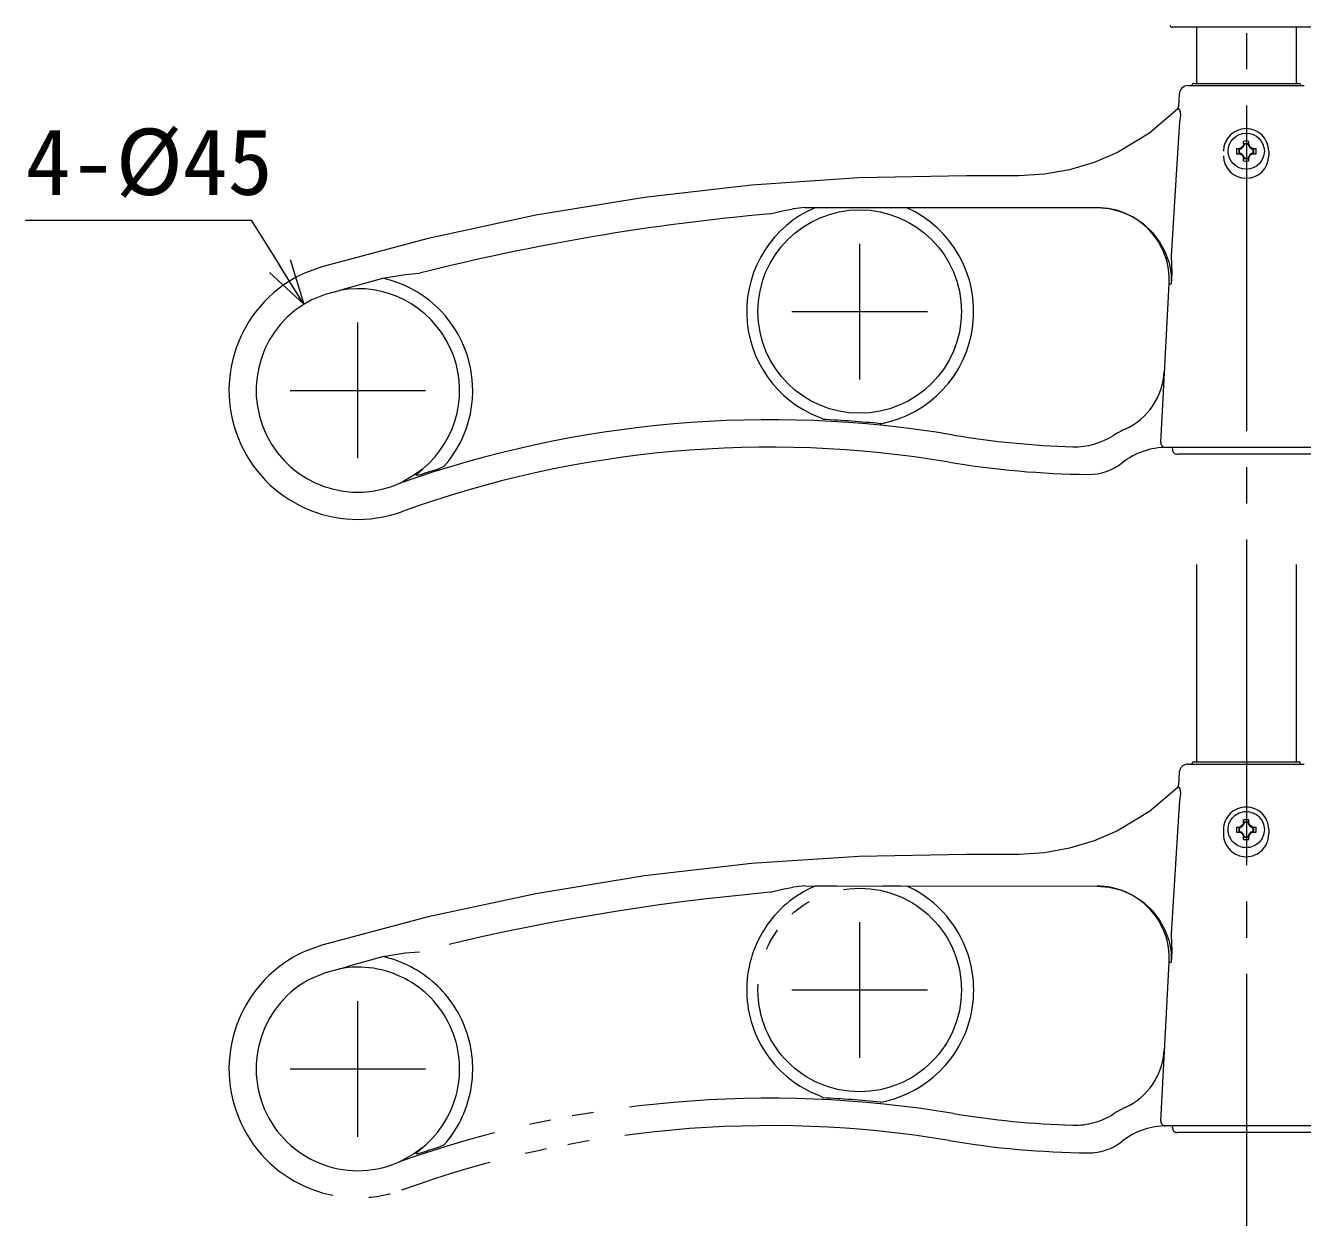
# Model space of a CAD drawing. Units: millimetres, scale not verified. Extents: x -2375 to -393, y -1680 to 1520.
# Drawn here: x -1653.1 to -1370.7, y -85.9 to 177.6 of the extents above; entities that cross this region are included whole.
import ezdxf
from ezdxf.enums import TextEntityAlignment as Align

# ---------------------------------------------------------------- set-up
doc = ezdxf.new("R2010")
doc.units = ezdxf.units.MM
doc.header["$LTSCALE"] = 8
doc.linetypes.add('CHAIN2', pattern=[12, 9, -1, 1, -1])
doc.linetypes.add('DOUBLE_CHAIN2', pattern=[12.8, 9, -1, 0.6, -0.6, 0.6, -1])
for name, color, linetype, lineweight in [('0-3_YKK_D', 6, 'Continuous', 9), ('0-4_YKK_13', 4, 'Continuous', 9), ('0-5_YKK_12', 2, 'CHAIN2', 9)]:
    doc.layers.add(name, color=color, linetype=linetype, lineweight=lineweight)
doc.styles.add('ＭＳ ゴシック', font='')
doc.styles.get('ＭＳ ゴシック').set_extended_font_data('MS Gothic')

msp = doc.modelspace()

# ---------------------------------------------------------------- linework, layer by layer
at = {"layer": '0-3_YKK_D'}
for p, q in [((-1653.124, 134.603), (-1603.204, 134.603)), ((-1603.204, 134.603), (-1596.869, 124.494)), ((-1591.56, 116.02), (-1596.869, 124.494)), ((-1594.599, 125.917), (-1591.56, 116.02)), ((-1591.56, 116.02), (-1599.14, 123.071))]:
    msp.add_line(p, q, dxfattribs=at)
at = {"layer": '0-4_YKK_13'}
for p, q in [((-1394.066, 177.256), (-1394.066, 164.856)), ((-1376.043, 177.256), (-1390.09, 177.256)), ((-1372.067, 177.256), (-1372.067, 164.856)), ((-1395.933, 164.356), (-1390.093, 164.356)), ((-1395.119, 164.356), (-1395.118, 164.382)), ((-1394.618, 164.856), (-1390.093, 164.856)), ((-1390.093, 164.856), (-1376.093, 164.856)), ((-1390.093, 164.356), (-1376.093, 164.356)), ((-1376.093, 164.856), (-1371.567, 164.856)), ((-1376.093, 164.356), (-1370.253, 164.356)), ((-1371.067, 164.356), (-1371.068, 164.382)), ((-1397.93, 162.461), (-1398.073, 159.736)), ((-1385.258, 150.431), (-1384.613, 150.431)), ((-1384.74, 150.356), (-1384.74, 149.356)), ((-1384.652, 150.276), (-1384.652, 149.437)), ((-1383.668, 151.376), (-1383.668, 152.022)), ((-1383.512, 151.415), (-1383.593, 151.503)), ((-1382.593, 151.503), (-1383.593, 151.503)), ((-1382.674, 151.415), (-1383.512, 151.415)), ((-1381.573, 150.431), (-1380.927, 150.431)), ((-1381.534, 150.276), (-1381.445, 150.356)), ((-1381.534, 149.437), (-1381.534, 150.276)), ((-1381.445, 149.356), (-1381.445, 150.356)), ((-1378.119, 149.856), (-1378.119, 148.856)), ((-1384.652, 149.437), (-1384.74, 149.356)), ((-1383.668, 147.691), (-1383.668, 148.336)), ((-1383.593, 148.209), (-1382.593, 148.209)), ((-1383.512, 148.297), (-1382.674, 148.297)), ((-1382.674, 148.297), (-1382.593, 148.209)), ((-1480.718, 137.405), (-1416.062, 137.373)), ((-1473.595, 137.363), (-1478.481, 137.365)), ((-1459.441, 137.356), (-1463.591, 137.358)), ((-1587.609, 124.309), (-1591.207, 122.989)), ((-1401.994, 85.418), (-1400.136, 120.527)), ((-1400.136, 120.527), (-1399.688, 120.527)), ((-1463.933, 89.608), (-1464.076, 89.612)), ((-1390.119, 84.356), (-1400.996, 84.356)), ((-1399.388, 83.917), (-1399.364, 84.364)), ((-1390.093, 82.856), (-1398.337, 82.856)), ((-1376.119, 84.356), (-1390.119, 84.356)), ((-1376.093, 82.856), (-1390.093, 82.856)), ((-1365.242, 84.356), (-1376.119, 84.356)), ((-1367.849, 82.856), (-1376.093, 82.856)), ((-1560.565, 80.12), (-1561.82, 79.586)), ((-1398.352, 9.09), (-1398.246, 9.197)), ((-1384.652, 0.276), (-1384.74, 0.356)), ((-1383.512, 1.415), (-1383.593, 1.503)), ((-1382.674, 1.415), (-1382.593, 1.503)), ((-1381.534, 0.276), (-1381.445, 0.356)), ((-1384.652, -0.563), (-1384.74, -0.644)), ((-1383.512, -1.703), (-1383.593, -1.791)), ((-1382.674, -1.703), (-1382.593, -1.791)), ((-1381.534, -0.563), (-1381.445, -0.644)), ((-1444.984, -5.613), (-1444.984, -5.613)), ((-1587.609, -25.691), (-1591.207, -27.011)), ((-1463.933, -60.392), (-1464.076, -60.388)), ((-1560.565, -69.88), (-1561.82, -70.414))]:
    msp.add_line(p, q, dxfattribs=at)
at = {"layer": '0-4_YKK_13', "linetype": 'DOUBLE_CHAIN2'}
for p, q in [((-1394.066, 58.453), (-1394.066, 14.856)), ((-1372.067, 58.453), (-1372.067, 14.856)), ((-1395.933, 14.356), (-1390.093, 14.356)), ((-1395.119, 14.356), (-1395.118, 14.382)), ((-1394.618, 14.856), (-1390.093, 14.856)), ((-1390.093, 14.856), (-1376.093, 14.856)), ((-1390.093, 14.356), (-1376.093, 14.356)), ((-1376.093, 14.856), (-1371.567, 14.856)), ((-1376.093, 14.356), (-1370.253, 14.356)), ((-1371.067, 14.356), (-1371.068, 14.382)), ((-1397.93, 12.461), (-1398.073, 9.736)), ((-1385.258, 0.431), (-1384.613, 0.431)), ((-1384.74, 0.356), (-1384.74, -0.644)), ((-1384.652, 0.276), (-1384.652, -0.563)), ((-1383.668, 1.376), (-1383.668, 2.022)), ((-1382.593, 1.503), (-1383.593, 1.503)), ((-1382.674, 1.415), (-1383.512, 1.415)), ((-1382.518, 1.376), (-1382.518, 2.022)), ((-1381.573, 0.431), (-1380.927, 0.431)), ((-1381.534, -0.563), (-1381.534, 0.276)), ((-1381.445, -0.644), (-1381.445, 0.356)), ((-1388.119, -0.144), (-1388.119, -1.144)), ((-1385.258, -0.719), (-1384.613, -0.719)), ((-1383.668, -2.309), (-1383.668, -1.664)), ((-1383.593, -1.791), (-1382.593, -1.791)), ((-1383.512, -1.703), (-1382.674, -1.703)), ((-1382.518, -2.309), (-1382.518, -1.664)), ((-1381.573, -0.719), (-1380.927, -0.719)), ((-1378.119, -0.144), (-1378.119, -1.144)), ((-1433.336, -5.619), (-1444.984, -5.613)), ((-1480.718, -12.595), (-1416.062, -12.627)), ((-1473.595, -12.638), (-1478.481, -12.635)), ((-1459.441, -12.644), (-1463.591, -12.642)), ((-1401.994, -64.582), (-1400.136, -29.473)), ((-1400.136, -29.473), (-1399.688, -29.473)), ((-1390.119, -65.644), (-1400.996, -65.644)), ((-1399.388, -66.084), (-1399.364, -65.636)), ((-1390.093, -67.144), (-1398.337, -67.144)), ((-1376.119, -65.644), (-1390.119, -65.644)), ((-1376.093, -67.144), (-1390.093, -67.144)), ((-1365.242, -65.644), (-1376.119, -65.644)), ((-1367.849, -67.144), (-1376.093, -67.144))]:
    msp.add_line(p, q, dxfattribs=at)
at = {"layer": '0-4_YKK_13'}
for points in [[(-1390.09, 177.256), (-1392.498, 177.256), (-1394.802, 177.256), (-1397.284, 177.256), (-1398.519, 177.256), (-1399.027, 177.256), (-1399.476, 177.256)], [(-1367.106, 177.256), (-1367.605, 177.256), (-1367.968, 177.256), (-1369.491, 177.256), (-1372.193, 177.256), (-1376.043, 177.256)], [(-1398.246, 159.197), (-1404.52, 153.836), (-1411.584, 149.573), (-1416.756, 147.368), (-1422.16, 145.751), (-1427.693, 144.75), (-1433.336, 144.381)], [(-1398.352, 159.09), (-1398.246, 159.197), (-1398.198, 159.235), (-1398.014, 159.225), (-1397.831, 158.987), (-1397.705, 158.585), (-1397.683, 158.463), (-1397.649, 157.739), (-1397.863, 156.247)], [(-1397.863, 156.247), (-1398.448, 147.053), (-1399.701, 126.734)], [(-1384.652, 150.276), (-1384.74, 150.356), (-1384.512, 150.373), (-1384.292, 150.431), (-1384.449, 150.431), (-1384.598, 150.431), (-1384.613, 150.431)], [(-1383.668, 151.376), (-1383.717, 151.199), (-1383.913, 150.854), (-1384.197, 150.598), (-1384.539, 150.448), (-1384.613, 150.431)], [(-1383.668, 151.376), (-1383.668, 151.168), (-1383.668, 151.055), (-1383.609, 151.276), (-1383.593, 151.503)], [(-1382.674, 151.415), (-1382.593, 151.503), (-1382.576, 151.276), (-1382.518, 151.055)], [(-1381.573, 150.431), (-1381.75, 150.481), (-1382.095, 150.676), (-1382.351, 150.961), (-1382.501, 151.302), (-1382.518, 151.376), (-1382.518, 152.022)], [(-1382.518, 151.376), (-1382.518, 151.168), (-1382.518, 151.055)], [(-1381.573, 150.431), (-1381.781, 150.431), (-1381.894, 150.431), (-1381.673, 150.373), (-1381.445, 150.356)], [(-1385.258, 149.281), (-1384.613, 149.281), (-1384.436, 149.232), (-1384.09, 149.036), (-1383.835, 148.751), (-1383.685, 148.41), (-1383.668, 148.336)], [(-1384.292, 149.281), (-1384.512, 149.339), (-1384.74, 149.356)], [(-1384.292, 149.281), (-1384.449, 149.281), (-1384.598, 149.281), (-1384.613, 149.281)], [(-1383.512, 148.297), (-1383.593, 148.209), (-1383.609, 148.437), (-1383.668, 148.658), (-1383.668, 148.5), (-1383.668, 148.351), (-1383.668, 148.336)], [(-1382.518, 148.658), (-1382.576, 148.437), (-1382.593, 148.209)], [(-1382.518, 147.691), (-1382.518, 148.336), (-1382.468, 148.513), (-1382.273, 148.859), (-1381.988, 149.114), (-1381.647, 149.264), (-1381.573, 149.281), (-1380.927, 149.281)], [(-1382.518, 148.658), (-1382.518, 148.5), (-1382.518, 148.351), (-1382.518, 148.336)], [(-1381.534, 149.437), (-1381.445, 149.356), (-1381.673, 149.339), (-1381.894, 149.281)], [(-1381.573, 149.281), (-1381.781, 149.281), (-1381.894, 149.281)], [(-1444.984, 144.387), (-1468.784, 143.93), (-1492.559, 142.34), (-1516.224, 139.622), (-1540.25, 135.68), (-1564.074, 130.569), (-1587.609, 124.309)], [(-1433.336, 144.381), (-1444.984, 144.387), (-1444.984, 144.387)], [(-1488.402, 135.99), (-1488.374, 135.997), (-1485.644, 136.661), (-1483.693, 137.068), (-1483.408, 137.121)], [(-1480.718, 137.405), (-1482.685, 137.204), (-1483.408, 137.121)], [(-1416.062, 137.373), (-1413.412, 137.153), (-1410.7, 136.458), (-1408.144, 135.317), (-1405.851, 133.785), (-1403.839, 131.9), (-1402.253, 129.844), (-1401.007, 127.566), (-1400.162, 125.171), (-1399.722, 122.67), (-1399.688, 120.527)], [(-1399.701, 126.734), (-1399.519, 122.825), (-1399.686, 120.552), (-1399.688, 120.527)], [(-1583.642, 119.09), (-1583.634, 119.092), (-1583.607, 119.1), (-1583.512, 119.128), (-1583.082, 119.253), (-1581.268, 119.777), (-1574.105, 121.771)], [(-1574.105, 121.771), (-1569.125, 122.612), (-1565.98, 122.867), (-1565.954, 122.869)], [(-1589.741, 117.045), (-1586.797, 118.276), (-1583.642, 119.09)], [(-1401.184, 101.535), (-1401.217, 101.197), (-1401.218, 101.18)], [(-1477.561, 91.058), (-1477.233, 90.923), (-1477.018, 90.817), (-1476.879, 90.734), (-1476.757, 90.631), (-1476.723, 90.581), (-1476.71, 90.54)], [(-1565.334, 79.565), (-1567.304, 78.119), (-1569.417, 76.897), (-1569.961, 76.629)], [(-1565.787, 78.311), (-1566.27, 78.207), (-1566.507, 78.185), (-1566.588, 78.19), (-1566.658, 78.209), (-1566.689, 78.232), (-1566.704, 78.266), (-1566.699, 78.312), (-1566.658, 78.392), (-1566.444, 78.63), (-1565.334, 79.565)], [(-1570.268, 76.46), (-1570.266, 76.466), (-1570.254, 76.477), (-1570.217, 76.501), (-1570.038, 76.592), (-1569.961, 76.629)], [(-1398.246, 9.197), (-1404.52, 3.836), (-1411.584, -0.427), (-1416.756, -2.632), (-1422.16, -4.249), (-1427.693, -5.25), (-1433.336, -5.619)], [(-1398.246, 9.197), (-1398.198, 9.235), (-1398.014, 9.225), (-1397.831, 8.987), (-1397.705, 8.585), (-1397.683, 8.463), (-1397.649, 7.739), (-1397.863, 6.247)], [(-1397.863, 6.247), (-1398.448, -2.947), (-1399.701, -23.266)], [(-1384.74, 0.356), (-1384.512, 0.373), (-1384.292, 0.431)], [(-1383.668, 1.376), (-1383.717, 1.199), (-1383.913, 0.853), (-1384.197, 0.599), (-1384.539, 0.448), (-1384.613, 0.431)], [(-1384.292, 0.431), (-1384.449, 0.431), (-1384.598, 0.431), (-1384.613, 0.431)], [(-1383.668, 1.055), (-1383.609, 1.276), (-1383.593, 1.503)], [(-1383.668, 1.376), (-1383.668, 1.168), (-1383.668, 1.055)], [(-1382.593, 1.503), (-1382.576, 1.276), (-1382.518, 1.055)], [(-1382.518, 1.376), (-1382.518, 1.168), (-1382.518, 1.055)], [(-1381.573, 0.431), (-1381.75, 0.481), (-1382.095, 0.676), (-1382.351, 0.961), (-1382.501, 1.302), (-1382.518, 1.376)], [(-1381.894, 0.431), (-1381.673, 0.373), (-1381.445, 0.356)], [(-1381.573, 0.431), (-1381.781, 0.431), (-1381.894, 0.431)], [(-1384.292, -0.719), (-1384.512, -0.661), (-1384.74, -0.644)], [(-1384.292, -0.719), (-1384.449, -0.719), (-1384.598, -0.719), (-1384.613, -0.719)], [(-1384.613, -0.719), (-1384.436, -0.768), (-1384.09, -0.964), (-1383.835, -1.249), (-1383.685, -1.59), (-1383.668, -1.664)], [(-1383.668, -1.343), (-1383.668, -1.5), (-1383.668, -1.649), (-1383.668, -1.664)], [(-1383.593, -1.791), (-1383.609, -1.563), (-1383.668, -1.343)], [(-1382.518, -1.343), (-1382.576, -1.563), (-1382.593, -1.791)], [(-1382.518, -1.664), (-1382.468, -1.487), (-1382.273, -1.141), (-1381.988, -0.886), (-1381.647, -0.736), (-1381.573, -0.719)], [(-1382.518, -1.343), (-1382.518, -1.5), (-1382.518, -1.649), (-1382.518, -1.664)], [(-1381.445, -0.644), (-1381.673, -0.661), (-1381.894, -0.719)], [(-1381.573, -0.719), (-1381.781, -0.719), (-1381.894, -0.719)], [(-1444.984, -5.613), (-1468.784, -6.07), (-1492.559, -7.66), (-1516.224, -10.378), (-1540.25, -14.32), (-1564.074, -19.431), (-1587.609, -25.691)], [(-1488.402, -14.01), (-1488.374, -14.003), (-1485.644, -13.339), (-1483.693, -12.932), (-1483.408, -12.879)], [(-1480.718, -12.595), (-1482.685, -12.796), (-1483.408, -12.879)], [(-1416.062, -12.627), (-1413.412, -12.847), (-1410.7, -13.542), (-1408.144, -14.683), (-1405.851, -16.215), (-1403.839, -18.1), (-1402.253, -20.156), (-1401.007, -22.434), (-1400.162, -24.829), (-1399.722, -27.33), (-1399.688, -29.473)], [(-1399.701, -23.266), (-1399.519, -27.175), (-1399.686, -29.448), (-1399.688, -29.473)], [(-1583.642, -30.91), (-1583.634, -30.908), (-1583.607, -30.9), (-1583.512, -30.872), (-1583.082, -30.747), (-1581.268, -30.223), (-1574.105, -28.229)], [(-1574.105, -28.229), (-1569.125, -27.388), (-1565.98, -27.133), (-1565.954, -27.131)], [(-1589.741, -32.955), (-1586.797, -31.724), (-1583.642, -30.91)], [(-1401.184, -48.465), (-1401.217, -48.803), (-1401.218, -48.82)], [(-1477.561, -58.942), (-1477.233, -59.078), (-1477.018, -59.183), (-1476.879, -59.266), (-1476.757, -59.369), (-1476.723, -59.419), (-1476.71, -59.46)], [(-1565.787, -71.689), (-1566.27, -71.792), (-1566.507, -71.815), (-1566.588, -71.81), (-1566.658, -71.791), (-1566.689, -71.768), (-1566.704, -71.734), (-1566.699, -71.688), (-1566.658, -71.608), (-1566.444, -71.37), (-1565.334, -70.435), (-1567.304, -71.881), (-1569.417, -73.103), (-1569.961, -73.371)], [(-1570.268, -73.539), (-1570.266, -73.533), (-1570.254, -73.523), (-1570.217, -73.499), (-1570.038, -73.408), (-1569.961, -73.371)]]:
    msp.add_lwpolyline(points, dxfattribs=at)
for centre, radius in [((-1383.093, 149.856), 4), ((-1468.604, 114.399), 22.5)]:
    msp.add_circle(centre, radius, dxfattribs=at)
at = {"layer": '0-4_YKK_13', "linetype": 'DOUBLE_CHAIN2'}
for centre, radius in [((-1383.093, -0.144), 4), ((-1468.604, -35.601), 22.5)]:
    msp.add_circle(centre, radius, dxfattribs=at)
at = {"layer": '0-4_YKK_13'}
for centre, radius, start, end in [((-1399.476, 177.756), 0.5, 194.03624, 270), ((-1395.933, 162.356), 2, 90, 177), ((-1394.618, 164.356), 0.5, 90, 177), ((-1371.567, 164.356), 0.5, 3, 90), ((-1399.06, 159.796), 1, 315.10773, 356.9715), ((-1383.119, 149.856), 5, 0, 180), ((-1377.325, 149.856), 7.955, 175.85475, 184.14523), ((-1384.818, 151.581), 1.316, 277.25534, 352.74464), ((-1383.093, 144.097), 7.946, 85.85019, 94.1498), ((-1381.368, 151.581), 1.316, 187.25534, 262.74464), ((-1388.861, 149.856), 7.955, 355.85478, 4.1452), ((-1383.119, 148.856), 5, 180, 0), ((-1384.818, 148.131), 1.316, 7.25534, 82.74464), ((-1383.093, 155.619), 7.95, 265.85216, 274.14783), ((-1381.368, 148.131), 1.316, 97.25534, 172.74464), ((-1445.196, -355.113), 493, 95.02776, 104.17862), ((-1468.604, 114.399), 25, 113.26988, 249.00603), ((-1468.604, 114.399), 25.227, 280.6718, 65.50575), ((-1416.114, 121.373), 16, 356.9715, 89.9715), ((-1579.613, 96.954), 28.5, 114.00555, 289.85103), ((-1579.613, 96.954), 25.421, 318.53113, 77.48753), ((-1579.613, 96.954), 22.5, 309.39091, 100.31659), ((-1579.613, 96.954), 22.5, 116.75414, 295.40237), ((-1416.139, 101.97), 14.942, 294.73701, 356.9715), ((-1488.437, -155.592), 246.058, 80.49863, 109.42482), ((-1488.437, -155.592), 246.41, 84.32632, 87.27229), ((-1400.657, 68.365), 22.058, 114.73701, 122.40152), ((-1415.805, 278.372), 193.942, 260.49863, 268.32166), ((-1421.019, 100.449), 15.942, 268.32166, 302.40152), ((-1400.995, 85.365), 1, 176.9715, 269.9715), ((-1488.437, -155.592), 240, 80.49863, 109.85103), ((-1400.657, 68.365), 16, 89.9715, 128.14761), ((-1400.996, 84.175), 0.19, 90.00871, 97.0137), ((-1398.389, 83.864), 1, 176.9715, 269.9715), ((-1488.437, -155.592), 246.36, 107.32959, 108.29877), ((-1415.805, 278.372), 200, 260.49863, 269.34584), ((-1417.952, 90.385), 12, 269.34584, 308.14761)]:
    msp.add_arc(centre, radius, start, end, dxfattribs=at)
at = {"layer": '0-4_YKK_13', "linetype": 'DOUBLE_CHAIN2'}
for centre, radius, start, end in [((-1395.933, 12.356), 2, 90, 177), ((-1394.618, 14.356), 0.5, 90, 177), ((-1371.567, 14.356), 0.5, 3, 90), ((-1399.06, 9.796), 1, 315.10773, 356.9715), ((-1383.119, -0.144), 5, 0, 180), ((-1377.325, -0.144), 7.955, 175.85475, 184.14523), ((-1384.818, 1.581), 1.316, 277.25534, 352.74464), ((-1383.093, -5.903), 7.946, 85.85019, 94.1498), ((-1381.368, 1.581), 1.316, 187.25534, 262.74464), ((-1388.861, -0.144), 7.955, 355.85478, 4.1452), ((-1383.119, -1.144), 5, 180, 0), ((-1384.818, -1.869), 1.316, 7.25534, 82.74464), ((-1383.093, 5.619), 7.95, 265.85216, 274.14783), ((-1381.368, -1.869), 1.316, 97.25534, 172.74464), ((-1445.196, -505.113), 493, 95.02776, 104.17862), ((-1468.604, -35.601), 25, 113.26988, 249.00603), ((-1468.604, -35.601), 25.227, 280.6718, 65.50575), ((-1416.114, -28.627), 16, 356.9715, 89.9715), ((-1579.613, -53.046), 28.5, 114.00555, 289.85103), ((-1579.613, -53.046), 25.421, 318.53113, 77.48753), ((-1579.613, -53.046), 22.5, 309.39091, 100.31659), ((-1579.613, -53.046), 22.5, 116.75414, 295.40237), ((-1416.139, -48.03), 14.942, 294.73701, 356.9715), ((-1488.437, -305.592), 246.058, 80.49863, 109.42482), ((-1488.437, -305.592), 246.41, 84.32632, 87.27229), ((-1400.657, -81.635), 22.058, 114.73701, 122.40152), ((-1415.805, 128.372), 193.942, 260.49863, 268.32166), ((-1421.019, -49.551), 15.942, 268.32166, 302.40152), ((-1400.995, -64.635), 1, 176.9715, 269.9715), ((-1488.437, -305.592), 240, 80.49863, 109.85103), ((-1400.657, -81.635), 16, 89.9715, 128.14761), ((-1400.996, -65.825), 0.19, 90.00871, 97.0137), ((-1398.389, -66.136), 1, 176.9715, 269.9715), ((-1488.437, -305.592), 246.36, 107.32959, 108.29877), ((-1415.805, 128.372), 200, 260.49863, 269.34584), ((-1417.952, -59.615), 12, 269.34584, 308.14761)]:
    msp.add_arc(centre, radius, start, end, dxfattribs=at)
at = {"layer": '0-5_YKK_12'}
for p, q in [((-1383.067, 735.966), (-1383.067, -257.04)), ((-1468.604, 99.399), (-1468.604, 129.399)), ((-1483.604, 114.399), (-1453.604, 114.399)), ((-1579.613, 81.954), (-1579.613, 111.954)), ((-1594.613, 96.954), (-1564.613, 96.954)), ((-1468.604, -50.601), (-1468.604, -20.601)), ((-1483.604, -35.601), (-1453.604, -35.601)), ((-1579.613, -68.046), (-1579.613, -38.046)), ((-1594.613, -53.046), (-1564.613, -53.046))]:
    msp.add_line(p, q, dxfattribs=at)

# ---------------------------------------------------------------- texts
at = {"layer": '0-3_YKK_D', "color": 4, "style": 'ＭＳ ゴシック'}
msp.add_text('4-%%c45', height=14.66, dxfattribs=at).set_placement((-1653.124, 135.803), align=Align.BOTTOM_LEFT)

doc.saveas('drawing.dxf')
